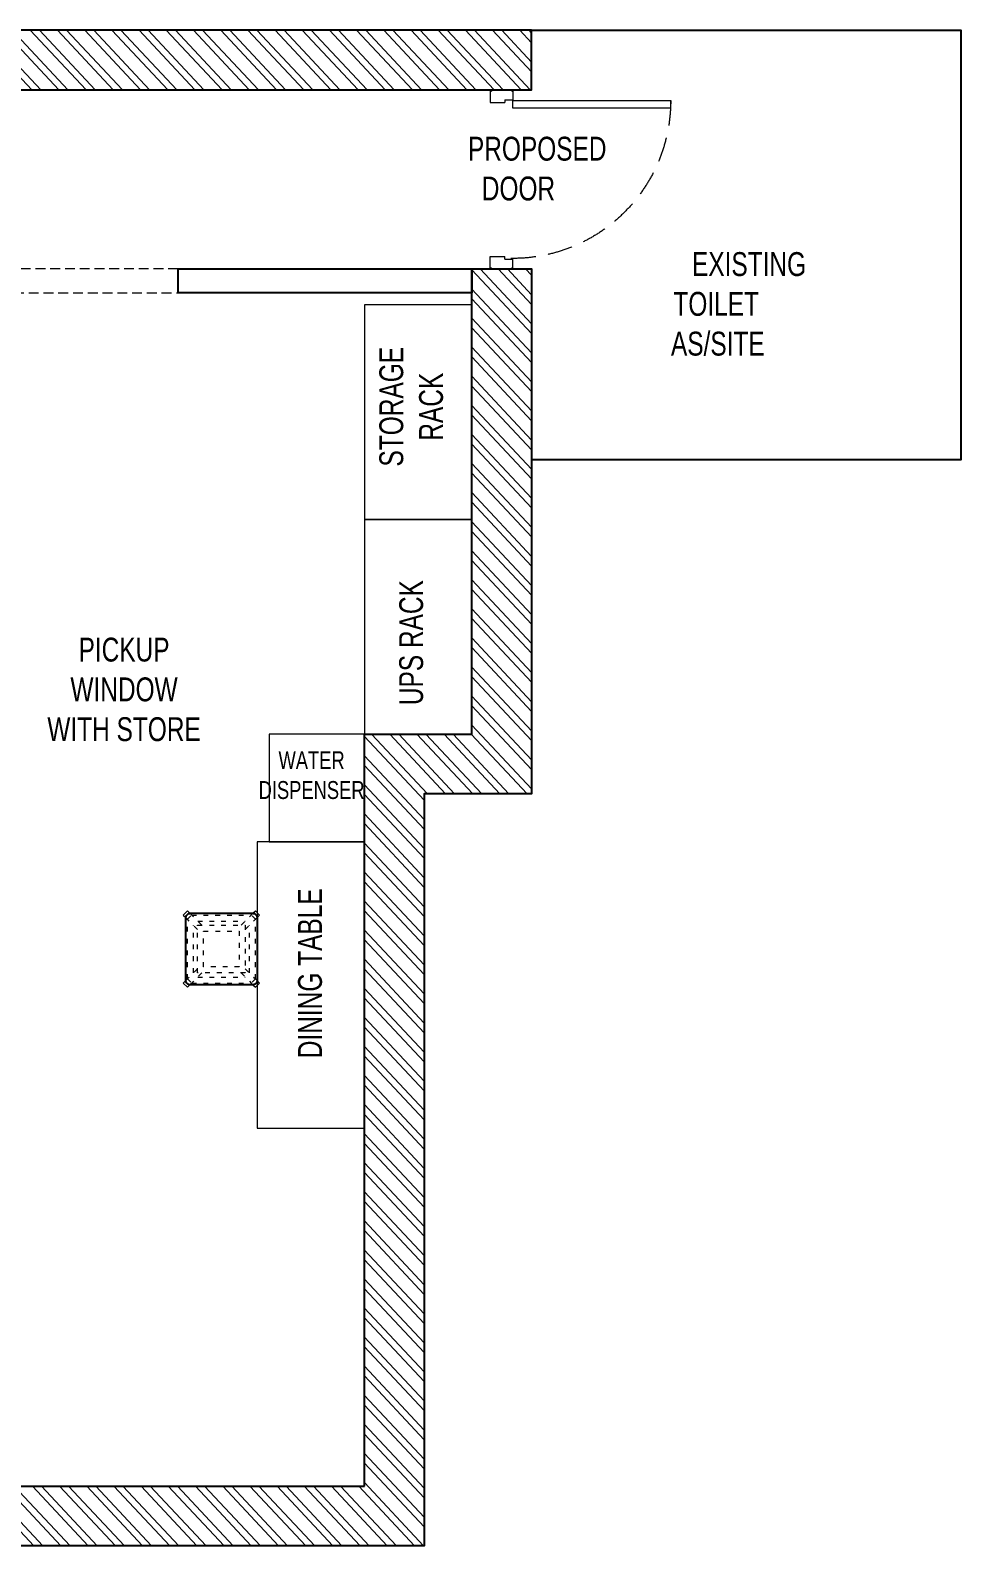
# Model space of a CAD drawing. Header units: feet. Extents: x 2939402 to 2960799, y -5728697 to -5722347.
# Drawn here: x 2956897 to 2960799, y -5728697 to -5722347 of the extents above; entities that cross this region are included whole.
import ezdxf

# ---------------------------------------------------------------- set-up
doc = ezdxf.new("R2010")
doc.units = ezdxf.units.FT
doc.header["$LTSCALE"] = 33
doc.header["$MEASUREMENT"] = 0
for name, pattern in [('a_p6_plan_L18$0$HIDDEN', [0.375, 0.25, -0.125]), ('ACAD_ISO03W100', [30, 12, -18]), ('HIDDEN2', [4.7625, 3.175, -1.5875])]:
    doc.linetypes.add(name, pattern=pattern)
doc.layers.add('A-WALL', color=1, linetype='Continuous')
for name, color, linetype, lineweight in [('Door', 2, 'Continuous', 13), ('LENS-CURTAIN', 5, 'a_p6_plan_L18$0$HIDDEN', 9), ('LENS-DOOR', 34, 'Continuous', 20), ('LENS-PARTITION', 21, 'Continuous', 25), ('LENS-TEXT', 31, 'Continuous', 5), ('LENS_DIMENSION', 193, 'Continuous', 0), ('LENS_TEXT', 31, 'Continuous', 5), ('LK-FF&E WALL', 1, 'Continuous', 9), ('LN-ELEVATION-1', 81, 'Continuous', 25), ('LN-ELEVATION-3', 125, 'Continuous', 18), ('LN-ELEVATION-5', 167, 'Continuous', 5), ('LN-HATCH', 251, 'Continuous', 0), ('TEXT', 1, 'Continuous', 0)]:
    doc.layers.add(name, color=color, linetype=linetype, lineweight=lineweight)
doc.styles.add('LK TXT', font='GILC____.TTF', dxfattribs={"height": 100})
doc.styles.get("Standard").update_dxf_attribs({"font": 'GILC____.TTF'})

# ---------------------------------------------------------------- blocks, each defined once
blk = doc.blocks.new('*U38')
at = {"layer": 'LENS-DOOR'}
for p, q in [((548121.7, 1779235.3), (548121.7, 1778573.8)), ((548121.7, 1779235.3), (548153, 1779235.3)), ((548153, 1778573.8), (548153, 1779235.3)), ((547452.5, 1778573.8), (547488.9, 1778573.8)), ((547452.5, 1778568.6), (547452.5, 1778573.8)), ((547488.9, 1778539.9), (547488.9, 1778573.8)), ((548121.7, 1778573.8), (548153, 1778573.8)), ((548192.1, 1778573.8), (548155.6, 1778573.8)), ((548155.6, 1778539.9), (548155.6, 1778573.8)), ((548192.1, 1778568.6), (548192.1, 1778573.8)), ((547447.3, 1778568.6), (547452.5, 1778568.6)), ((547447.3, 1778484.1), (547447.3, 1778568.6)), ((547488.9, 1778539.9), (547499.3, 1778539.9)), ((547499.3, 1778478.9), (547499.3, 1778539.9)), ((548145.2, 1778478.9), (548145.2, 1778539.9)), ((548155.6, 1778539.9), (548145.2, 1778539.9)), ((548197.3, 1778568.6), (548192.1, 1778568.6)), ((548197.3, 1778484.1), (548197.3, 1778568.6)), ((547447.3, 1778484.1), (547452.5, 1778484.1)), ((547452.5, 1778478.9), (547452.5, 1778484.1)), ((547452.5, 1778478.9), (547499.3, 1778478.9)), ((548192.1, 1778478.9), (548145.2, 1778478.9)), ((548192.1, 1778478.9), (548192.1, 1778484.1)), ((548197.3, 1778484.1), (548192.1, 1778484.1))]:
    blk.add_line(p, q, dxfattribs=at)
at = {"layer": 'LENS-DOOR', "color": 7, "linetype": 'HIDDEN2'}
blk.add_ellipse((548153, 1778573.8), major_axis=(-661.5, 0), ratio=1, start_param=-1.570791, end_param=0.051209, dxfattribs=at)
blk = doc.blocks.new('A$Ca3f29414')
at = {"layer": 'LN-HATCH'}
h = blk.add_hatch(dxfattribs=at)
h.set_pattern_fill('ANSI32', color=256, scale=222, angle=88.11)
h.paths.add_polyline_path([(-250, 250), (-250, 3400), (200, 3400), (200, 5350), (450, 5350), (450, 3150), (0, 3150), (0, 0), (-16850, 0), (-16850, 380), (-16600, 380), (-16600, 250), (-7600, 250), (-7600, 2955), (-7498, 2955), (-7498, 3400), (-7600, 3400), (-7600, 4400), (-5200, 4400), (-5200, 3400), (-5302, 3400), (-5302, 2955), (-5200, 2955), (-5200, 250)])
h.paths.add_polyline_path([(-5450, 250), (-7350, 250), (-7350, 4150), (-5450, 4150)], flags=16)
h.paths.add_polyline_path([(-16850, 3400), (-16553, 3400), (-16553, 3533), (-16850, 3533)], flags=17)
h.paths.add_polyline_path([(-16850, 2822), (-16553, 2822), (-16553, 2955), (-16850, 2955)], flags=17)
h.paths.add_polyline_path([(-16600, 5970), (-16600, 6100), (450, 6100), (450, 6350), (-16850, 6350), (-16850, 5970)])
at = {"layer": 'A-WALL'}
for points in [[(-16600, 5970), (-16600, 6100), (450, 6100), (450, 6350), (-16850, 6350), (-16850, 5970)], [(-250, 250), (-250, 3400), (200, 3400), (200, 5350), (450, 5350), (450, 3150), (0, 3150), (0, 0), (-16850, 0), (-16850, 380), (-16600, 380), (-16600, 250), (-7600, 250), (-7600, 2955), (-7498, 2955), (-7498, 3400), (-7600, 3400), (-7600, 4400), (-5200, 4400), (-5200, 3400), (-5302, 3400), (-5302, 2955), (-5200, 2955), (-5200, 250)]]:
    blk.add_lwpolyline(points, close=True, dxfattribs=at)
blk.add_lwpolyline([(450, 6350), (2250, 6350), (2250, 4550), (450, 4550)], dxfattribs=at)
at = {"layer": 'Door', "xscale": -1, "rotation": 270}
blk.add_blockref('*U38', (-1778201.4, -542097.3), dxfattribs=at)
at = {"layer": 'TEXT', "char_height": 100, "attachment_point": 1}
for s, insert in [('{\\W2.356862; }PROPOSED \\P{\\W4.391319; }DOOR', (116.5, 5903.9)), ('{\\W3.094398; }EXISTING \\P{\\W0.356862; }TOILET AS/SITE', (1035, 5420.4))]:
    blk.add_mtext_dynamic_manual_height_columns(s, width=669.75, gutter_width=12.5, heights=[0], dxfattribs=dict(at, insert=insert))
blk = doc.blocks.new('Stool')
at = {"layer": 'LN-ELEVATION-1', "ltscale": 0.5}
blk.add_lwpolyline([(-130, 300), (130, 300, -0.414214), (150, 280), (150, 20, -0.414214), (130, 0), (-130, 0, -0.414214), (-150, 20), (-150, 280, -0.414214)], format="xyb", close=True, dxfattribs=at)
at = {"layer": 'LN-ELEVATION-3', "linetype": 'ACAD_ISO03W100', "ltscale": 0.05}
for p, q in [((-100, 232.3), (-142.4, 274.7)), ((-142.4, 274.7), (-142.4, 25.3)), ((-82.3, 250), (-124.7, 292.4)), ((-124.7, 292.4), (124.7, 292.4)), ((-99.7, 267.4), (99.7, 267.4)), ((82.3, 250), (124.7, 292.4)), ((100, 232.3), (142.4, 274.7)), ((142.4, 274.7), (142.4, 25.3)), ((-117.4, 249.7), (-117.4, 50.3)), ((117.4, 249.7), (117.4, 50.3)), ((-100, 67.7), (-142.4, 25.3)), ((100, 67.7), (142.4, 25.3)), ((-82.3, 50), (-124.7, 7.6)), ((-124.7, 7.6), (124.7, 7.6)), ((-99.7, 32.6), (99.7, 32.6)), ((82.3, 50), (124.7, 7.6))]:
    blk.add_line(p, q, dxfattribs=at)
for points in [[(-132.2, 299.9), (-124.7, 292.4), (-142.4, 274.7), (-149.9, 282.2)], [(132.2, 299.9), (124.7, 292.4), (142.4, 274.7), (149.9, 282.2)], [(-132.2, 0.1), (-124.7, 7.6), (-142.4, 25.3), (-149.9, 17.8)], [(132.2, 0.1), (124.7, 7.6), (142.4, 25.3), (149.9, 17.8)]]:
    blk.add_lwpolyline(points, dxfattribs=at)
for points in [[(-100, 250), (100, 250), (100, 50), (-100, 50)], [(-75, 225), (75, 225), (75, 75), (-75, 75)]]:
    blk.add_lwpolyline(points, close=True, dxfattribs=at)
at = {"layer": 'LN-ELEVATION-5', "ltscale": 0.5}
for points in [[(-149.9, 282.2), (-160.1, 292.4), (-142.4, 310.1), (-132.2, 299.9)], [(149.9, 282.2), (160.1, 292.4), (142.4, 310.1), (132.2, 299.9)], [(-149.9, 17.8), (-160.1, 7.6), (-142.4, -10.1), (-132.2, 0.1)], [(149.9, 17.8), (160.1, 7.6), (142.4, -10.1), (132.2, 0.1)]]:
    blk.add_lwpolyline(points, dxfattribs=at)

msp = doc.modelspace()

# ---------------------------------------------------------------- linework, layer by layer
at = {"layer": 'LENS-CURTAIN', "ltscale": 5}
msp.add_lwpolyline([(2957517.5, -5723346.6), (2956767.5, -5723346.6), (2956767.5, -5723446.6), (2957517.5, -5723446.6)], close=True, dxfattribs=at)
at = {"layer": 'LENS-PARTITION'}
msp.add_lwpolyline([(2957517.5, -5723346.6), (2958749, -5723346.6), (2958749, -5723446.6), (2957517.5, -5723446.6)], close=True, dxfattribs=at)
at = {"layer": 'LK-FF&E WALL'}
for points in [[(2958299, -5723496.6), (2958299, -5724396.6), (2958749, -5724396.6), (2958749, -5723496.6)], [(2958299, -5724396.6), (2958299, -5725296.6), (2958749, -5725296.6), (2958749, -5724396.6)], [(2957899, -5725746.6), (2958299, -5725746.6), (2958299, -5725296.6), (2957899, -5725296.6)], [(2958299, -5726946.6), (2958299, -5725746.6), (2957849, -5725746.6), (2957849, -5726946.6)]]:
    msp.add_lwpolyline(points, close=True, dxfattribs=at)

# ---------------------------------------------------------------- block references
at = {"layer": 'LENS_DIMENSION'}
msp.add_blockref('A$Ca3f29414', (2958549, -5728696.6), dxfattribs=at)
at = {"layer": 'LK-FF&E WALL', "rotation": 90}
msp.add_blockref('Stool', (2957849, -5726196.6), dxfattribs=at)

# ---------------------------------------------------------------- texts
at = {"layer": 'LENS-TEXT', "color": 0, "linetype": 'Continuous', "ltscale": 3, "char_height": 100, "attachment_point": 5, "rotation": 90, "style": 'LK TXT'}
for s, width, insert in [('STORAGE \\PRACK', 1099.487, (2958495.2, -5723923.9)), ('UPS RACK', 1099.487, (2958495.2, -5724912.5)), ('DINING TABLE', 783.964, (2958071, -5726298.1))]:
    msp.add_mtext_dynamic_manual_height_columns(s, width=width, gutter_width=1, heights=[0], dxfattribs=dict(at, insert=insert))
at = {"layer": 'LENS-TEXT', "color": 0, "linetype": 'Continuous', "ltscale": 3, "insert": (2958077, -5725468.1), "char_height": 75, "attachment_point": 5, "style": 'LK TXT'}
msp.add_mtext_dynamic_manual_height_columns('WATER \\PDISPENSER', width=264.162, gutter_width=0.75, heights=[0], dxfattribs=at)
at = {"layer": 'LENS_TEXT', "linetype": 'Continuous', "ltscale": 3, "insert": (2957290.6, -5725109.1), "char_height": 100, "attachment_point": 5}
msp.add_mtext_dynamic_manual_height_columns('PICKUP WINDOW\\PWITH STORE ', width=730.507, gutter_width=1, heights=[0], dxfattribs=at)

doc.saveas('drawing.dxf')
